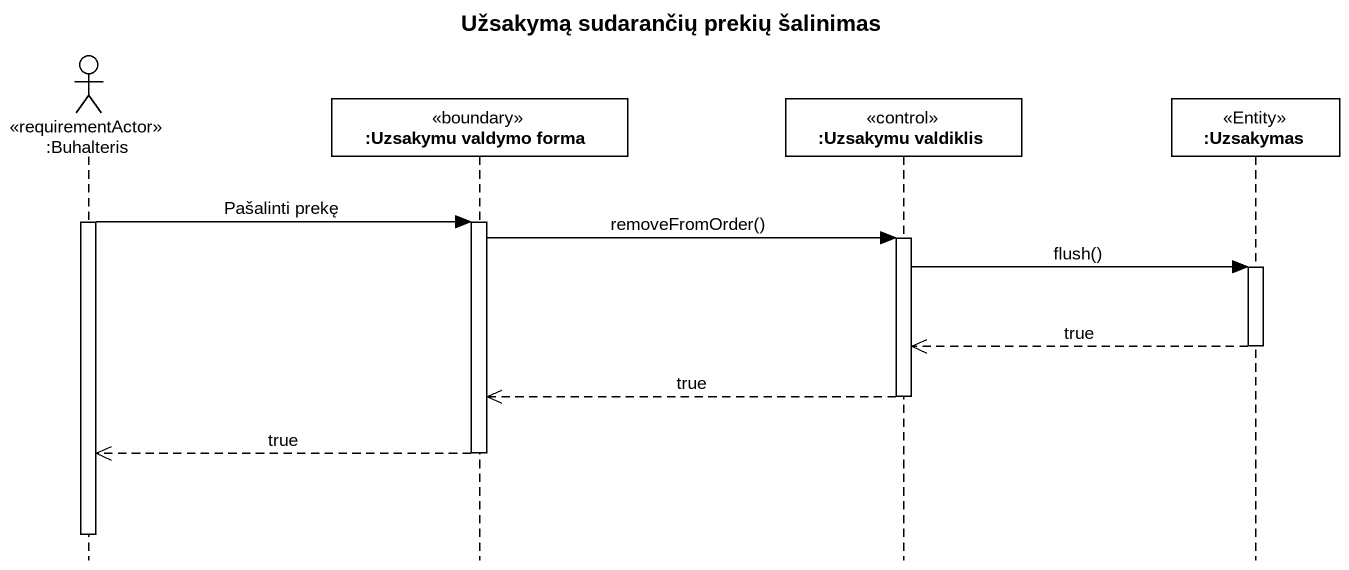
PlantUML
@startuml
title Užsakymą sudarančių prekių šalinimas
hide footbox
actor ":Buhalteris" as Buhalteris <<requirementActor>>
participant ":Uzsakymu valdymo forma" as Uzsakymu_valdymo_forma <<boundary>>
participant ":Uzsakymu valdiklis" as Uzsakymu_valdiklis <<control>>
participant ":Uzsakymas" as Uzsakymas <<Entity>>

activate Buhalteris
Buhalteris -> Uzsakymu_valdymo_forma : Pašalinti prekę
activate Uzsakymu_valdymo_forma
Uzsakymu_valdymo_forma -> Uzsakymu_valdiklis : removeFromOrder()
activate Uzsakymu_valdiklis
Uzsakymu_valdiklis -> Uzsakymas : flush()
activate Uzsakymas
Uzsakymas -->> Uzsakymu_valdiklis : true
deactivate Uzsakymas
Uzsakymu_valdiklis -->> Uzsakymu_valdymo_forma : true
deactivate Uzsakymu_valdiklis
Uzsakymu_valdymo_forma -->> Buhalteris : true
deactivate Uzsakymu_valdymo_forma
deactivate Buhalteris
@enduml
